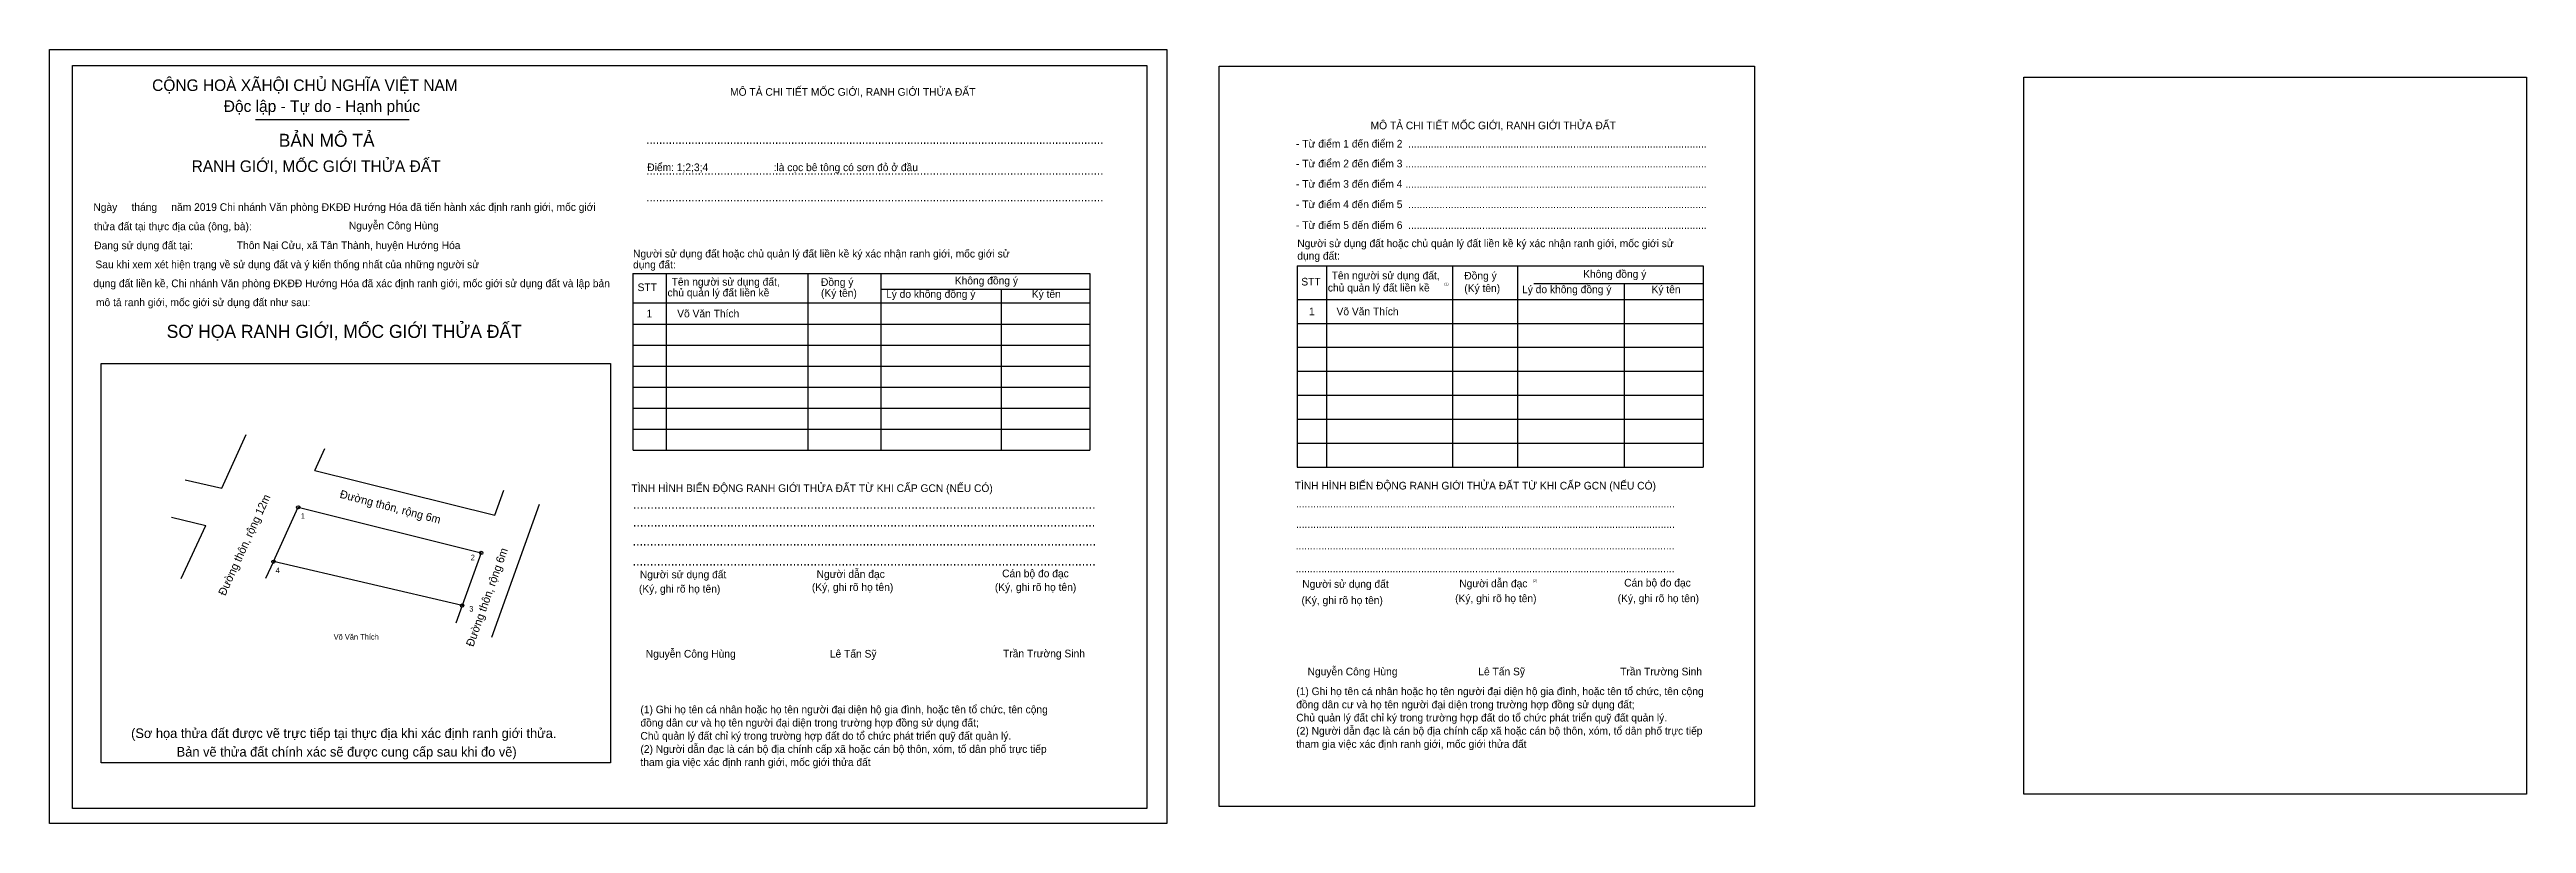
# Model space of a CAD drawing. Extents: x 129 to 541024, y 21 to 1835360.
# Drawn here: x 540640.4 to 541024.3, y 1835240.2 to 1835360.1 of the extents above.
import ezdxf

# ---------------------------------------------------------------- set-up
doc = ezdxf.new("R2010")
doc.units = 0
for name, color, linetype in [('bmtKhungInTrang1', 7, 'Continuous'), ('bmtKhungInTrang2', 7, 'Continuous'), ('bmtNoiDung', 7, 'Continuous'), ('bmtTemplate', 7, 'Continuous'), ('CanhThua', 7, 'Continuous'), ('Level 1', 7, 'Continuous'), ('Level 10', 7, 'Continuous'), ('Level 23', 7, 'Continuous'), ('MocDinhThua', 7, 'Continuous'), ('RauThua', 7, 'Continuous'), ('SoHieuDinhThua', 7, 'Continuous'), ('TenChuLanCan', 7, 'Continuous')]:
    doc.layers.add(name, color=color, linetype=linetype)

msp = doc.modelspace()

# ---------------------------------------------------------------- linework, layer by layer
at = {"layer": 'bmtKhungInTrang1'}
for points in [[(540640.42, 1835360.13), (540813.56, 1835360.13), (540813.56, 1835240.21), (540640.42, 1835240.21)], [(540644, 1835357.68), (540810.48, 1835357.68), (540810.48, 1835242.55), (540644, 1835242.55)]]:
    msp.add_lwpolyline(points, close=True, dxfattribs=at)
at = {"layer": 'bmtKhungInTrang2'}
msp.add_lwpolyline([(540821.7, 1835357.55), (540904.65, 1835357.55), (540904.65, 1835242.83), (540821.7, 1835242.83)], close=True, dxfattribs=at)
at = {"layer": 'bmtTemplate'}
for p, q in [((540672.36, 1835349.28), (540696.14, 1835349.28)), ((540735.97, 1835325.42), (540735.97, 1835298.04)), ((540757.93, 1835325.42), (540757.93, 1835298.04)), ((540769.23, 1835325.45), (540769.23, 1835298.04)), ((540769.23, 1835323.01), (540801.66, 1835323.01)), ((540801.66, 1835325.42), (540801.66, 1835298.04)), ((540838.34, 1835326.61), (540838.34, 1835295.42)), ((540857.85, 1835326.61), (540857.85, 1835295.42)), ((540867.89, 1835326.65), (540867.89, 1835295.42)), ((540870.44, 1835323.86), (540896.7, 1835323.86)), ((540896.7, 1835326.61), (540896.7, 1835295.42)), ((540730.85, 1835320.86), (540801.66, 1835320.86)), ((540833.79, 1835321.41), (540896.7, 1835321.41)), ((540730.85, 1835317.6), (540801.66, 1835317.6)), ((540833.79, 1835317.7), (540896.7, 1835317.7)), ((540730.85, 1835314.34), (540801.66, 1835314.34)), ((540833.79, 1835313.99), (540896.7, 1835313.99)), ((540730.85, 1835311.08), (540801.66, 1835311.08)), ((540730.85, 1835307.82), (540801.66, 1835307.82)), ((540833.79, 1835310.27), (540896.7, 1835310.27)), ((540730.85, 1835304.56), (540801.66, 1835304.56)), ((540833.79, 1835306.56), (540896.7, 1835306.56)), ((540730.85, 1835301.3), (540801.66, 1835301.3)), ((540833.79, 1835302.85), (540896.7, 1835302.85)), ((540730.85, 1835298.04), (540801.66, 1835298.04)), ((540833.79, 1835299.14), (540896.7, 1835299.14)), ((540833.79, 1835295.42), (540896.7, 1835295.42))]:
    msp.add_line(p, q, dxfattribs=at)
for points in [[(540644, 1835357.68), (540810.48, 1835357.68), (540810.48, 1835242.55), (540644, 1835242.55)], [(540946.39, 1835355.84), (541024.28, 1835355.84), (541024.28, 1835244.77), (540946.39, 1835244.77)], [(540648.41, 1835249.58), (540648.41, 1835311.49), (540727.34, 1835311.49), (540727.34, 1835249.58)]]:
    msp.add_lwpolyline(points, close=True, dxfattribs=at)
for points in [[(540730.8, 1835325.42), (540801.66, 1835325.42)], [(540730.8, 1835325.42), (540730.8, 1835298.04)], [(540787.88, 1835322.97), (540787.88, 1835298.04)], [(540833.75, 1835326.61), (540896.7, 1835326.61)], [(540833.75, 1835326.61), (540833.75, 1835295.42)], [(540884.46, 1835323.83), (540884.46, 1835295.42)]]:
    msp.add_lwpolyline(points, dxfattribs=at)
at = {"layer": 'CanhThua'}
for p, q in [((540675.11, 1835280.78), (540678.94, 1835289.2)), ((540678.94, 1835289.2), (540707.32, 1835282.13)), ((540704.36, 1835273.97), (540675.11, 1835280.78)), ((540707.32, 1835282.13), (540704.36, 1835273.97))]:
    msp.add_line(p, q, dxfattribs=at)
at = {"layer": 'Level 10'}
msp.add_line((540667.1, 1835292.14), (540670.9, 1835300.49), dxfattribs=at)
msp.add_lwpolyline([(540681.54, 1835294.92), (540709.42, 1835288), (540710.8, 1835291.88)], dxfattribs=at)
at = {"layer": 'Level 23'}
for p, q in [((540681.54, 1835294.92), (540683.08, 1835298.3)), ((540661.46, 1835293.47), (540667.1, 1835292.14)), ((540659.3, 1835287.67), (540664.62, 1835286.4)), ((540660.81, 1835278.18), (540664.62, 1835286.4))]:
    msp.add_line(p, q, dxfattribs=at)
msp.add_lwpolyline([(540708.95, 1835269.08), (540716.37, 1835289.66)], dxfattribs=at)
at = {"layer": 'MocDinhThua'}
for centre in [(540678.94, 1835289.2), (540675.11, 1835280.78), (540707.32, 1835282.13), (540704.36, 1835273.97)]:
    msp.add_circle(centre, 0.25, dxfattribs=at)
at = {"layer": 'RauThua'}
for p, q in [((540675.11, 1835280.78), (540673.91, 1835278.16)), ((540704.36, 1835273.97), (540703.38, 1835271.27))]:
    msp.add_line(p, q, dxfattribs=at)

# ---------------------------------------------------------------- texts
at = {"layer": 'bmtNoiDung'}
for s, height, p in [('Nguyễn Công Hùng', 1.1868, (540686.8, 1835332.26)), ('Thôn Nại Cửu, xã Tân Thành, huyện Hướng Hóa', 1.1868, (540669.44, 1835329.21)), ('1', 1.19, (540732.94, 1835318.63)), ('Võ Văn Thích ', 1.1868, (540737.69, 1835318.63)), ('1', 1.19, (540835.6, 1835318.96)), ('Võ Văn Thích ', 1.1868, (540839.87, 1835318.96)), ('Nguyễn Công Hùng', 1.1868, (540732.82, 1835265.91)), ('Lê Tấn Sỹ', 1.187, (540761.35, 1835265.91)), ('Trần Trường Sinh', 1.1868, (540788.19, 1835265.95)), ('Nguyễn Công Hùng', 1.1868, (540835.38, 1835263.16)), ('Lê Tấn Sỹ', 1.187, (540861.84, 1835263.16)), ('Trần Trường Sinh', 1.1868, (540883.83, 1835263.16))]:
    msp.add_text(s, height=height, dxfattribs=at).set_placement(p)
at = {"layer": 'bmtTemplate'}
for s, height, p in [('CỘNG HOÀ XÃHỘI CHỦ NGHĨA VIỆT NAM', 1.7952, (540656.32, 1835353.71)), ('MÔ TẢ CHI TIẾT MỐC GIỚI, RANH GIỚI THỬA ĐẤT', 1.1868, (540745.89, 1835352.97)), ('Độc lập - Tự do - Hạnh phúc', 1.7952, (540667.42, 1835350.46)), ('BẢN MÔ TẢ', 2.02, (540675.94, 1835345.06)), ('- Từ điểm 1 đến điểm 2  .........................................................................................................', 1.18632, (540833.59, 1835344.95)), ('MÔ TẢ CHI TIẾT MỐC GIỚI, RANH GIỚI THỬA ĐẤT', 1.1863, (540845.15, 1835347.78)), ('RANH GIỚI, MỐC GIỚI THỬA ĐẤT', 1.7952, (540662.44, 1835341.16)), ('..............................................................................................................................................', 1.34295, (540732.89, 1835345.52)), ('Điểm: 1;2;3;4                       :là cọc bê tông có sơn đỏ ở đầu', 1.1868, (540733.05, 1835341.29)), ('- Từ điểm 2 đến điểm 3 ..........................................................................................................', 1.18632, (540833.59, 1835341.87)), ('..............................................................................................................................................', 1.34295, (540732.89, 1835340.74)), ('- Từ điểm 3 đến điểm 4 ..........................................................................................................', 1.18632, (540833.59, 1835338.72)), ('Ngày     tháng     năm 2019 Chi nhánh Văn phòng ĐKĐĐ Hướng Hóa đã tiến hành xác định ranh giới, mốc giới ', 1.18677, (540647.21, 1835335.13)), ('..............................................................................................................................................', 1.34295, (540732.89, 1835336.6)), ('- Từ điểm 4 đến điểm 5  .........................................................................................................', 1.18632, (540833.59, 1835335.56)), ('thửa đất tại thực địa của (ông, bà):', 1.1868, (540647.31, 1835332.14)), ('- Từ điểm 5 đến điểm 6  .........................................................................................................', 1.18632, (540833.59, 1835332.33)), ('Người sử dụng đất hoặc chủ quản lý đất liền kề ký xác nhận ranh giới, mốc giới sử', 1.1863, (540833.79, 1835329.51)), ('Đang sử dụng đất tại:', 1.1868, (540647.35, 1835329.19)), ('Sau khi xem xét hiện trạng về sử dụng đất và ý kiến thống nhất của những người sử ', 1.1868, (540647.53, 1835326.25)), ('dụng đất:', 1.187, (540730.85, 1835326.22)), ('Người sử dụng đất hoặc chủ quản lý đất liền kề ký xác nhận ranh giới, mốc giới sử', 1.1868, (540730.85, 1835327.91)), ('dụng đất:', 1.186, (540833.79, 1835327.58)), ('dụng đất liền kề, Chi nhánh Văn phòng ĐKĐĐ Hướng Hóa đã xác định ranh giới, mốc giới sử dụng đất và lập bản', 1.18677, (540647.2, 1835323.31)), ('STT', 1.187, (540731.55, 1835322.7)), ('chủ quản lý đất liền kề', 1.1868, (540736.18, 1835321.88)), ('Tên người sử dụng đất,', 1.1868, (540736.83, 1835323.55)), ('Đồng ý', 1.187, (540759.97, 1835323.51)), ('(Ký tên)', 1.187, (540759.97, 1835321.82)), ('Lý do không đồng ý', 1.1868, (540770.05, 1835321.66)), ('Không đồng ý', 1.1868, (540780.71, 1835323.74)), ('Ký tên', 1.187, (540792.64, 1835321.66)), ('STT', 1.186, (540834.41, 1835323.57)), ('chủ quản lý đất liền kề', 1.1863, (540838.52, 1835322.64)), ('Tên người sử dụng đất,', 1.1863, (540839.11, 1835324.53)), ('(1)', 0.396, (540856.57, 1835323.61)), ('Đồng ý', 1.186, (540859.67, 1835324.5)), ('(Ký tên)', 1.186, (540859.67, 1835322.56)), ('Lý do không đồng ý', 1.1863, (540868.62, 1835322.38)), ('Không đồng ý', 1.1863, (540878.09, 1835324.76)), ('Ký tên', 1.186, (540888.69, 1835322.38)), ('mô tả ranh giới, mốc giới sử dụng đất như sau:', 1.1868, (540647.62, 1835320.37)), ('SƠ HỌA RANH GIỚI, MỐC GIỚI THỬA ĐẤT', 2.0258, (540658.57, 1835315.45)), ('TÌNH HÌNH BIẾN ĐỘNG RANH GIỚI THỬA ĐẤT TỪ KHI CẤP GCN (NẾU CÓ)', 1.1868, (540730.59, 1835291.57)), ('TÌNH HÌNH BIẾN ĐỘNG RANH GIỚI THỬA ĐẤT TỪ KHI CẤP GCN (NẾU CÓ)', 1.1863, (540833.39, 1835291.96)), ('.....................................................................................................................................', 1.45062, (540730.84, 1835288.99)), ('.....................................................................................................................................', 1.1881, (540833.59, 1835289.17)), ('.....................................................................................................................................', 1.44987, (540730.84, 1835286.22)), ('.....................................................................................................................................', 1.1881, (540833.59, 1835286.01)), ('.....................................................................................................................................', 1.45353, (540730.77, 1835283.28)), ('.....................................................................................................................................', 1.1881, (540833.53, 1835282.67)), ('.....................................................................................................................................', 1.45277, (540730.77, 1835280.18)), ('(Ký, ghi rõ họ tên)', 1.1868, (540731.76, 1835275.98)), ('Người sử dụng đất', 1.1868, (540731.9, 1835278.2)), ('(Ký, ghi rõ họ tên)', 1.1868, (540758.56, 1835276.24)), ('Người dẫn đạc', 1.1868, (540759.29, 1835278.26)), ('(Ký, ghi rõ họ tên)', 1.1868, (540786.92, 1835276.24)), ('Cán bộ đo đạc', 1.1868, (540788.05, 1835278.36)), ('.....................................................................................................................................', 1.1881, (540833.53, 1835279.14)), ('Người sử dụng đất', 1.1863, (540834.56, 1835276.73)), ('Người dẫn đạc', 1.1863, (540858.89, 1835276.81)), ('(2)', 0.396, (540870.28, 1835277.62)), ('Cán bộ đo đạc', 1.1863, (540884.45, 1835276.92)), ('(Ký, ghi rõ họ tên)', 1.1863, (540834.44, 1835274.21)), ('(Ký, ghi rõ họ tên)', 1.1863, (540858.25, 1835274.5)), ('(Ký, ghi rõ họ tên)', 1.1863, (540883.44, 1835274.5)), ('(1) Ghi họ tên cá nhân hoặc họ tên người đại diện hộ gia đình, hoặc tên tổ chức, tên cộng', 1.1863, (540833.63, 1835260.1)), ('(1) Ghi họ tên cá nhân hoặc họ tên người đại diện hộ gia đình, hoặc tên tổ chức, tên cộng', 1.1863, (540731.99, 1835257.28)), ('đồng dân cư và họ tên người đại diện trong trường hợp đồng sử dụng đất;', 1.1863, (540833.63, 1835258.05)), ('(Sơ họa thửa đất được vẽ trực tiếp tại thực địa khi xác định ranh giới thửa.', 1.4863, (540653.06, 1835253.45)), ('đồng dân cư và họ tên người đại diện trong trường hợp đồng sử dụng đất;', 1.1863, (540731.99, 1835255.23)), ('Chủ quản lý đất chỉ ký trong trường hợp đất do tổ chức phát triển quỹ đất quản lý.', 1.1863, (540731.99, 1835253.19)), ('Chủ quản lý đất chỉ ký trong trường hợp đất do tổ chức phát triển quỹ đất quản lý.', 1.1863, (540833.63, 1835256.01)), ('(2) Người dẫn đạc là cán bộ địa chính cấp xã hoặc cán bộ thôn, xóm, tổ dân phố trực tiếp', 1.1863, (540833.63, 1835253.97)), ('Bản vẽ thửa đất chính xác sẽ được cung cấp sau khi đo vẽ)', 1.4863, (540660.12, 1835250.57)), ('tham gia việc xác định ranh giới, mốc giới thửa đất', 1.1863, (540731.99, 1835249.11)), ('(2) Người dẫn đạc là cán bộ địa chính cấp xã hoặc cán bộ thôn, xóm, tổ dân phố trực tiếp', 1.1863, (540731.99, 1835251.15)), ('tham gia việc xác định ranh giới, mốc giới thửa đất', 1.1863, (540833.63, 1835251.93))]:
    msp.add_text(s, height=height, dxfattribs=at).set_placement(p)
at = {"layer": 'Level 1'}
for s, rotation, p in [('Đường thôn, rộng 12m', 65.4613, (540667.64, 1835275.39)), ('Đường thôn, rộng 6m', 345.3626, (540685.31, 1835290.7)), ('Đường thôn, rộng 6m', 70.4161, (540706.09, 1835267.5))]:
    msp.add_text(s, height=1.25, rotation=rotation, dxfattribs=at).set_placement(p)
at = {"layer": 'SoHieuDinhThua'}
for s, p in [('1', (540679.37, 1835287.42)), ('2', (540705.69, 1835280.99)), ('4', (540675.46, 1835279)), ('3', (540705.46, 1835273.03))]:
    msp.add_text(s, height=0.864, dxfattribs=at).set_placement(p)
at = {"layer": 'TenChuLanCan'}
msp.add_text('Võ Văn Thích', height=0.8635, dxfattribs=at).set_placement((540684.45, 1835268.69))

doc.saveas('drawing.dxf')
